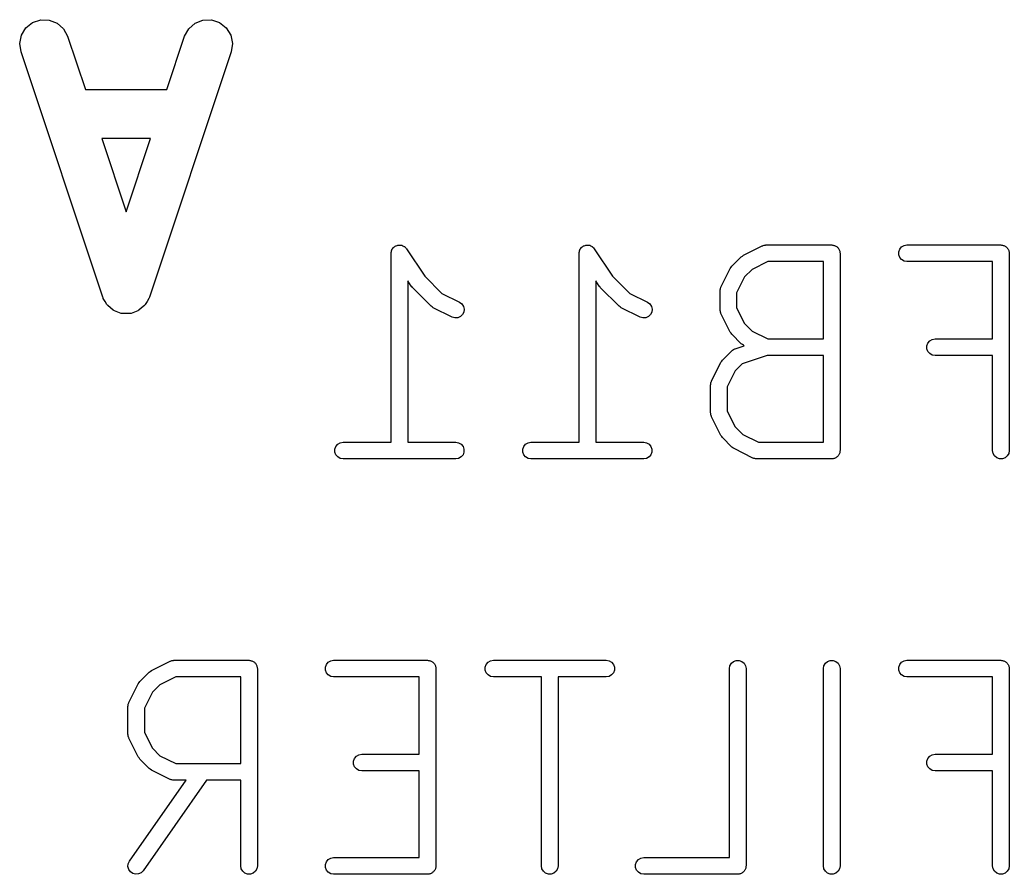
# Model space of a CAD drawing. Extents: x 1.5 to 72.3, y -91 to -17.2.
# Drawn here: x 41.35 to 47.4, y -63.4 to -58.17 of the extents above; entities that cross this region are included whole.
import ezdxf

# ---------------------------------------------------------------- set-up
doc = ezdxf.new("R2010")
doc.units = 0
doc.header["$MEASUREMENT"] = 0
doc.layers.add('BLACK', color=7, linetype='CONTINUOUS')

msp = doc.modelspace()

# ---------------------------------------------------------------- linework, layer by layer
at = {"layer": 'Black'}
for p, q in [((41.4286, -58.1895), (41.478, -58.1731)), ((41.478, -58.1731), (41.5301, -58.1745)), ((41.5301, -58.1745), (41.5785, -58.1936)), ((42.4215, -58.1936), (42.4699, -58.1745)), ((42.4699, -58.1745), (42.522, -58.1731)), ((42.522, -58.1731), (42.5714, -58.1895)), ((41.3605, -58.2663), (41.3878, -58.2219)), ((41.3878, -58.2219), (41.4286, -58.1895)), ((41.5785, -58.1936), (41.6175, -58.2282)), ((41.6175, -58.2282), (41.6423, -58.274)), ((42.3577, -58.274), (42.3825, -58.2282)), ((42.3825, -58.2282), (42.4215, -58.1936)), ((42.5714, -58.1895), (42.6122, -58.2219)), ((42.6122, -58.2219), (42.6395, -58.2663)), ((41.3501, -58.3173), (41.3605, -58.2663)), ((41.6423, -58.274), (41.751, -58.6)), ((42.249, -58.6), (42.3577, -58.274)), ((42.6395, -58.2663), (42.6499, -58.3173)), ((41.3577, -58.3689), (41.3501, -58.3173)), ((42.6499, -58.3173), (42.6423, -58.3689)), ((41.8577, -59.8689), (41.3577, -58.3689)), ((42.6423, -58.3689), (42.1423, -59.8689)), ((41.751, -58.6), (42.249, -58.6)), ((41.851, -58.9), (42, -59.3471)), ((42.149, -58.9), (41.851, -58.9)), ((42, -59.3471), (42.149, -58.9)), ((43.6252, -59.5785), (43.6288, -59.5736)), ((43.6288, -59.5736), (43.6319, -59.5684)), ((43.6319, -59.5684), (43.634, -59.5666)), ((43.634, -59.5666), (43.6357, -59.5643)), ((43.6357, -59.5643), (43.6407, -59.561)), ((43.6407, -59.561), (43.6454, -59.5571)), ((43.6454, -59.5571), (43.648, -59.5561)), ((43.648, -59.5561), (43.6504, -59.5545)), ((43.6504, -59.5545), (43.6563, -59.5531)), ((43.6563, -59.5531), (43.662, -59.551)), ((43.662, -59.551), (43.6648, -59.551)), ((43.6648, -59.551), (43.6675, -59.5504)), ((43.6675, -59.5504), (43.6735, -59.551)), ((43.6735, -59.551), (43.6796, -59.551)), ((43.6796, -59.551), (43.6822, -59.552)), ((43.6822, -59.552), (43.6851, -59.5523)), ((43.6851, -59.5523), (43.6905, -59.555)), ((43.6905, -59.555), (43.6962, -59.5571)), ((43.6962, -59.5571), (43.6983, -59.5589)), ((43.6983, -59.5589), (43.7009, -59.5601)), ((43.7009, -59.5601), (43.7051, -59.5645)), ((43.7051, -59.5645), (43.7097, -59.5684)), ((43.7097, -59.5684), (43.7111, -59.5708)), ((43.7111, -59.5708), (43.7131, -59.5729)), ((43.7131, -59.5729), (43.8252, -59.741)), ((44.7743, -59.5785), (44.7779, -59.5736)), ((44.7779, -59.5736), (44.7809, -59.5684)), ((44.7809, -59.5684), (44.7831, -59.5666)), ((44.7831, -59.5666), (44.7847, -59.5643)), ((44.7847, -59.5643), (44.7898, -59.561)), ((44.7898, -59.561), (44.7944, -59.5571)), ((44.7944, -59.5571), (44.7971, -59.5561)), ((44.7971, -59.5561), (44.7994, -59.5545)), ((44.7994, -59.5545), (44.8053, -59.5531)), ((44.8053, -59.5531), (44.811, -59.551)), ((44.811, -59.551), (44.8138, -59.551)), ((44.8138, -59.551), (44.8166, -59.5504)), ((44.8166, -59.5504), (44.8226, -59.551)), ((44.8226, -59.551), (44.8287, -59.551)), ((44.8287, -59.551), (44.8313, -59.552)), ((44.8313, -59.552), (44.8341, -59.5523)), ((44.8341, -59.5523), (44.8395, -59.555)), ((44.8395, -59.555), (44.8452, -59.5571)), ((44.8452, -59.5571), (44.8474, -59.5589)), ((44.8474, -59.5589), (44.8499, -59.5601)), ((44.8499, -59.5601), (44.8541, -59.5645)), ((44.8541, -59.5645), (44.8587, -59.5684)), ((44.8587, -59.5684), (44.8602, -59.5708)), ((44.8602, -59.5708), (44.8621, -59.5729)), ((44.8621, -59.5729), (44.9742, -59.741)), ((45.7738, -59.6131), (45.8887, -59.5556)), ((45.8887, -59.5556), (45.8915, -59.5548)), ((45.8915, -59.5548), (45.8941, -59.5533)), ((45.8941, -59.5533), (45.8999, -59.5523)), ((45.8999, -59.5523), (45.9056, -59.5506)), ((45.9056, -59.5506), (45.9085, -59.5508)), ((45.9085, -59.5508), (45.9114, -59.5502)), ((45.9114, -59.5502), (46.3136, -59.5502)), ((46.3136, -59.5502), (46.318, -59.551)), ((46.318, -59.551), (46.3224, -59.551)), ((46.3224, -59.551), (46.3266, -59.5525)), ((46.3266, -59.5525), (46.331, -59.5533)), ((46.331, -59.5533), (46.3348, -59.5555)), ((46.3348, -59.5555), (46.339, -59.5571)), ((46.339, -59.5571), (46.3424, -59.5599)), ((46.3424, -59.5599), (46.3462, -59.5621)), ((46.3462, -59.5621), (46.3491, -59.5655)), ((46.3491, -59.5655), (46.3525, -59.5684)), ((46.3525, -59.5684), (46.3547, -59.5722)), ((46.3547, -59.5722), (46.3576, -59.5756)), ((46.3576, -59.5756), (46.3591, -59.5798)), ((46.7232, -59.5922), (46.7292, -59.5756)), ((46.7292, -59.5756), (46.7406, -59.5621)), ((46.7406, -59.5621), (46.7558, -59.5533)), ((46.7558, -59.5533), (46.7732, -59.5502)), ((46.7732, -59.5502), (47.3477, -59.5502)), ((47.3477, -59.5502), (47.3521, -59.551)), ((47.3521, -59.551), (47.3566, -59.551)), ((47.3566, -59.551), (47.3607, -59.5525)), ((47.3607, -59.5525), (47.3651, -59.5533)), ((47.3651, -59.5533), (47.369, -59.5555)), ((47.369, -59.5555), (47.3731, -59.5571)), ((47.3731, -59.5571), (47.3765, -59.5599)), ((47.3765, -59.5599), (47.3804, -59.5621)), ((47.3804, -59.5621), (47.3832, -59.5655)), ((47.3832, -59.5655), (47.3867, -59.5684)), ((47.3867, -59.5684), (47.3889, -59.5722)), ((47.3889, -59.5722), (47.3917, -59.5756)), ((47.3917, -59.5756), (47.3933, -59.5798)), ((43.62, -59.601), (43.6205, -59.5983)), ((43.62, -60.7567), (43.62, -59.601)), ((43.6203, -59.5955), (43.622, -59.5896)), ((43.6205, -59.5983), (43.6203, -59.5955)), ((43.622, -59.5896), (43.623, -59.5837)), ((43.623, -59.5837), (43.6245, -59.5812)), ((43.6245, -59.5812), (43.6252, -59.5785)), ((44.769, -59.601), (44.7695, -59.5983)), ((44.769, -60.7567), (44.769, -59.601)), ((44.7693, -59.5955), (44.771, -59.5896)), ((44.7695, -59.5983), (44.7693, -59.5955)), ((44.771, -59.5896), (44.7721, -59.5837)), ((44.7721, -59.5837), (44.7735, -59.5812)), ((44.7735, -59.5812), (44.7743, -59.5785)), ((45.7032, -59.68), (45.7606, -59.6226)), ((45.7606, -59.6226), (45.7673, -59.6179)), ((45.7673, -59.6179), (45.7738, -59.6131)), ((46.3591, -59.5798), (46.3613, -59.5837)), ((46.3613, -59.5837), (46.3621, -59.5881)), ((46.3621, -59.5881), (46.3636, -59.5922)), ((46.3636, -59.5922), (46.3636, -59.5967)), ((46.3636, -59.5967), (46.3644, -59.601)), ((46.3644, -59.601), (46.3644, -60.8075)), ((46.7232, -59.6099), (46.7232, -59.5922)), ((46.7292, -59.6264), (46.7232, -59.6099)), ((46.7406, -59.64), (46.7292, -59.6264)), ((47.3933, -59.5798), (47.3955, -59.5837)), ((47.3955, -59.5837), (47.3962, -59.5881)), ((47.3962, -59.5881), (47.3978, -59.5922)), ((47.3978, -59.5922), (47.3978, -59.5967)), ((47.3978, -59.5967), (47.3985, -59.601)), ((47.3985, -59.601), (47.3985, -60.8075)), ((45.6362, -59.8081), (45.6936, -59.6932)), ((45.6936, -59.6932), (45.6985, -59.6867)), ((45.6985, -59.6867), (45.7032, -59.68)), ((45.9234, -59.6518), (45.8266, -59.7002)), ((46.2628, -59.6518), (45.9234, -59.6518)), ((46.2628, -60.1248), (46.2628, -59.6518)), ((46.7558, -59.6488), (46.7406, -59.64)), ((46.7732, -59.6518), (46.7558, -59.6488)), ((47.2969, -59.6518), (46.7732, -59.6518)), ((47.2969, -60.1248), (47.2969, -59.6518)), ((43.8252, -59.741), (43.9307, -59.8466)), ((44.9742, -59.741), (45.0797, -59.8466)), ((45.7808, -59.746), (45.7324, -59.8428)), ((45.8266, -59.7002), (45.7808, -59.746)), ((43.7434, -59.8016), (43.7216, -59.7688)), ((43.7216, -59.7688), (43.7216, -60.7567)), ((43.7469, -59.8052), (43.7434, -59.8016)), ((43.7498, -59.8093), (43.7469, -59.8052)), ((43.8647, -59.9242), (43.7498, -59.8093)), ((44.8925, -59.8016), (44.8706, -59.7688)), ((44.8706, -59.7688), (44.8706, -60.7567)), ((44.8959, -59.8052), (44.8925, -59.8016)), ((44.8988, -59.8093), (44.8959, -59.8052)), ((45.0137, -59.9242), (44.8988, -59.8093)), ((45.6328, -59.8193), (45.6339, -59.8135)), ((45.6339, -59.8135), (45.6353, -59.8109)), ((45.6353, -59.8109), (45.6362, -59.8081)), ((41.8597, -59.8725), (41.8577, -59.8689)), ((41.8605, -59.8766), (41.8597, -59.8725)), ((41.872, -59.8953), (41.8605, -59.8766)), ((42.1395, -59.8766), (42.128, -59.8953)), ((42.1403, -59.8725), (42.1395, -59.8766)), ((42.1423, -59.8689), (42.1403, -59.8725)), ((43.9307, -59.8466), (44.0382, -59.9003)), ((45.0797, -59.8466), (45.1873, -59.9003)), ((45.6308, -59.8309), (45.6313, -59.828)), ((45.6308, -59.9458), (45.6308, -59.8309)), ((45.6312, -59.825), (45.6328, -59.8193)), ((45.6313, -59.828), (45.6312, -59.825)), ((45.7324, -59.8428), (45.7324, -59.9338)), ((41.8825, -59.9147), (41.872, -59.8953)), ((41.8856, -59.9174), (41.8825, -59.9147)), ((41.8878, -59.9209), (41.8856, -59.9174)), ((41.905, -59.9346), (41.8878, -59.9209)), ((41.9215, -59.9492), (41.905, -59.9346)), ((42.095, -59.9346), (42.0785, -59.9492)), ((42.1122, -59.9209), (42.095, -59.9346)), ((42.1144, -59.9174), (42.1122, -59.9209)), ((42.1175, -59.9147), (42.1144, -59.9174)), ((42.128, -59.8953), (42.1175, -59.9147)), ((43.8713, -59.9289), (43.8647, -59.9242)), ((43.8779, -59.9337), (43.8713, -59.9289)), ((43.9928, -59.9912), (43.8779, -59.9337)), ((44.0382, -59.9003), (44.0524, -59.9108)), ((44.0524, -59.9108), (44.0621, -59.9256)), ((44.0621, -59.9256), (44.0662, -59.9427)), ((45.0204, -59.9289), (45.0137, -59.9242)), ((45.0269, -59.9337), (45.0204, -59.9289)), ((45.1418, -59.9912), (45.0269, -59.9337)), ((45.1873, -59.9003), (45.2014, -59.9108)), ((45.2014, -59.9108), (45.2112, -59.9256)), ((45.2112, -59.9256), (45.2153, -59.9427)), ((45.7324, -59.9338), (45.7808, -60.0306)), ((41.9253, -59.9508), (41.9215, -59.9492)), ((41.9286, -59.9533), (41.9253, -59.9508)), ((41.9495, -59.9603), (41.9286, -59.9533)), ((41.9699, -59.9684), (41.9495, -59.9603)), ((41.9741, -59.9685), (41.9699, -59.9684)), ((41.978, -59.9698), (41.9741, -59.9685)), ((42, -59.9692), (41.978, -59.9698)), ((42.022, -59.9698), (42, -59.9692)), ((42.0259, -59.9685), (42.022, -59.9698)), ((42.0301, -59.9684), (42.0259, -59.9685)), ((42.0505, -59.9603), (42.0301, -59.9684)), ((42.0714, -59.9533), (42.0505, -59.9603)), ((42.0747, -59.9508), (42.0714, -59.9533)), ((42.0785, -59.9492), (42.0747, -59.9508)), ((44.0097, -59.9962), (43.9928, -59.9912)), ((44.0273, -59.9952), (44.0097, -59.9962)), ((44.0435, -59.9882), (44.0273, -59.9952)), ((44.0563, -59.976), (44.0435, -59.9882)), ((44.0642, -59.9602), (44.0563, -59.976)), ((44.0662, -59.9427), (44.0642, -59.9602)), ((45.1587, -59.9962), (45.1418, -59.9912)), ((45.1764, -59.9952), (45.1587, -59.9962)), ((45.1925, -59.9882), (45.1764, -59.9952)), ((45.2053, -59.976), (45.1925, -59.9882)), ((45.2132, -59.9602), (45.2053, -59.976)), ((45.2153, -59.9427), (45.2132, -59.9602)), ((45.6313, -59.9486), (45.6308, -59.9458)), ((45.6312, -59.9516), (45.6313, -59.9486)), ((45.6328, -59.9573), (45.6312, -59.9516)), ((45.6339, -59.9631), (45.6328, -59.9573)), ((45.6353, -59.9657), (45.6339, -59.9631)), ((45.6362, -59.9685), (45.6353, -59.9657)), ((45.6936, -60.0834), (45.6362, -59.9685)), ((45.7808, -60.0306), (45.8266, -60.0764)), ((45.6985, -60.0899), (45.6936, -60.0834)), ((45.7032, -60.0966), (45.6985, -60.0899)), ((45.7606, -60.154), (45.7032, -60.0966)), ((45.8266, -60.0764), (45.9234, -60.1248)), ((45.723, -60.1848), (45.779, -60.1662)), ((45.7673, -60.1587), (45.7606, -60.154)), ((45.7738, -60.1636), (45.7673, -60.1587)), ((45.779, -60.1662), (45.7738, -60.1636)), ((45.9234, -60.1248), (46.2628, -60.1248)), ((46.8955, -60.1668), (46.9016, -60.1502)), ((46.8955, -60.1844), (46.8955, -60.1668)), ((46.9016, -60.1502), (46.9129, -60.1367)), ((46.9129, -60.1367), (46.9282, -60.1278)), ((46.9282, -60.1278), (46.9456, -60.1248)), ((46.9456, -60.1248), (47.2969, -60.1248)), ((45.6457, -60.2546), (45.7032, -60.1971)), ((45.7032, -60.1971), (45.7055, -60.1954)), ((45.7055, -60.1954), (45.7075, -60.1932)), ((45.7075, -60.1932), (45.7127, -60.1904)), ((45.7127, -60.1904), (45.7176, -60.187)), ((45.7176, -60.187), (45.7204, -60.1862)), ((45.7204, -60.1862), (45.723, -60.1848)), ((45.9197, -60.2264), (45.7665, -60.2774)), ((46.2628, -60.2264), (45.9197, -60.2264)), ((46.2628, -60.7567), (46.2628, -60.2264)), ((46.9016, -60.201), (46.8955, -60.1844)), ((46.9129, -60.2145), (46.9016, -60.201)), ((46.9282, -60.2233), (46.9129, -60.2145)), ((46.9456, -60.2264), (46.9282, -60.2233)), ((47.2969, -60.2264), (46.9456, -60.2264)), ((47.2969, -60.8075), (47.2969, -60.2264)), ((45.5787, -60.3827), (45.6362, -60.2678)), ((45.6362, -60.2678), (45.641, -60.2612)), ((45.641, -60.2612), (45.6457, -60.2546)), ((45.7665, -60.2774), (45.7234, -60.3206)), ((45.7234, -60.3206), (45.675, -60.4174)), ((45.5734, -60.4054), (45.5739, -60.4025)), ((45.5734, -60.5777), (45.5734, -60.4054)), ((45.5737, -60.3996), (45.5754, -60.3939)), ((45.5739, -60.4025), (45.5737, -60.3996)), ((45.5754, -60.3939), (45.5764, -60.388)), ((45.5764, -60.388), (45.5779, -60.3855)), ((45.5779, -60.3855), (45.5787, -60.3827)), ((45.675, -60.4174), (45.675, -60.5657)), ((45.5739, -60.5806), (45.5734, -60.5777)), ((45.5737, -60.5835), (45.5739, -60.5806)), ((45.5754, -60.5893), (45.5737, -60.5835)), ((45.5764, -60.5951), (45.5754, -60.5893)), ((45.5779, -60.5976), (45.5764, -60.5951)), ((45.5787, -60.6005), (45.5779, -60.5976)), ((45.6362, -60.7154), (45.5787, -60.6005)), ((45.675, -60.5657), (45.7234, -60.6626)), ((45.7234, -60.6626), (45.7692, -60.7083)), ((45.641, -60.7219), (45.6362, -60.7154)), ((45.6457, -60.7286), (45.641, -60.7219)), ((45.7692, -60.7083), (45.866, -60.7567)), ((43.276, -60.7987), (43.2821, -60.7821)), ((43.2821, -60.7821), (43.2934, -60.7686)), ((43.2934, -60.7686), (43.3087, -60.7598)), ((43.3087, -60.7598), (43.3261, -60.7567)), ((43.3261, -60.7567), (43.62, -60.7567)), ((43.7216, -60.7567), (44.0155, -60.7567)), ((44.0155, -60.7567), (44.0329, -60.7598)), ((44.0329, -60.7598), (44.0482, -60.7686)), ((44.0482, -60.7686), (44.0595, -60.7821)), ((44.0595, -60.7821), (44.0655, -60.7987)), ((44.4251, -60.7987), (44.4311, -60.7821)), ((44.4311, -60.7821), (44.4425, -60.7686)), ((44.4425, -60.7686), (44.4577, -60.7598)), ((44.4577, -60.7598), (44.4751, -60.7567)), ((44.4751, -60.7567), (44.769, -60.7567)), ((44.8706, -60.7567), (45.1645, -60.7567)), ((45.1645, -60.7567), (45.1819, -60.7598)), ((45.1819, -60.7598), (45.1972, -60.7686)), ((45.1972, -60.7686), (45.2085, -60.7821)), ((45.2085, -60.7821), (45.2146, -60.7987)), ((45.7032, -60.786), (45.6457, -60.7286)), ((45.7098, -60.7907), (45.7032, -60.786)), ((45.866, -60.7567), (46.2628, -60.7567)), ((43.276, -60.8164), (43.276, -60.7987)), ((43.2821, -60.8329), (43.276, -60.8164)), ((43.2934, -60.8465), (43.2821, -60.8329)), ((43.3087, -60.8553), (43.2934, -60.8465)), ((44.0482, -60.8465), (44.0329, -60.8553)), ((44.0595, -60.8329), (44.0482, -60.8465)), ((44.0655, -60.8164), (44.0595, -60.8329)), ((44.0655, -60.7987), (44.0655, -60.8164)), ((44.4251, -60.8164), (44.4251, -60.7987)), ((44.4311, -60.8329), (44.4251, -60.8164)), ((44.4425, -60.8465), (44.4311, -60.8329)), ((44.4577, -60.8553), (44.4425, -60.8465)), ((45.1972, -60.8465), (45.1819, -60.8553)), ((45.2085, -60.8329), (45.1972, -60.8465)), ((45.2146, -60.8164), (45.2085, -60.8329)), ((45.2146, -60.7987), (45.2146, -60.8164)), ((45.7164, -60.7955), (45.7098, -60.7907)), ((45.8313, -60.853), (45.7164, -60.7955)), ((46.3462, -60.8465), (46.3424, -60.8487)), ((46.3491, -60.8431), (46.3462, -60.8465)), ((46.3525, -60.8402), (46.3491, -60.8431)), ((46.3547, -60.8364), (46.3525, -60.8402)), ((46.3576, -60.8329), (46.3547, -60.8364)), ((46.3591, -60.8288), (46.3576, -60.8329)), ((46.3613, -60.8249), (46.3591, -60.8288)), ((46.3621, -60.8205), (46.3613, -60.8249)), ((46.3636, -60.8164), (46.3621, -60.8205)), ((46.3644, -60.8075), (46.3636, -60.8119)), ((46.3636, -60.8119), (46.3636, -60.8164)), ((47.3, -60.8249), (47.2969, -60.8075)), ((47.3088, -60.8402), (47.3, -60.8249)), ((47.3223, -60.8515), (47.3088, -60.8402)), ((47.3867, -60.8402), (47.3731, -60.8515)), ((47.3955, -60.8249), (47.3867, -60.8402)), ((47.3985, -60.8075), (47.3955, -60.8249)), ((43.3261, -60.8583), (43.3087, -60.8553)), ((44.0155, -60.8583), (43.3261, -60.8583)), ((44.0329, -60.8553), (44.0155, -60.8583)), ((44.4751, -60.8583), (44.4577, -60.8553)), ((45.1645, -60.8583), (44.4751, -60.8583)), ((45.1819, -60.8553), (45.1645, -60.8583)), ((45.8341, -60.8538), (45.8313, -60.853)), ((45.8366, -60.8553), (45.8341, -60.8538)), ((45.8425, -60.8563), (45.8366, -60.8553)), ((45.8482, -60.858), (45.8425, -60.8563)), ((45.8511, -60.8578), (45.8482, -60.858)), ((45.854, -60.8583), (45.8511, -60.8578)), ((46.3136, -60.8583), (45.854, -60.8583)), ((46.318, -60.8576), (46.3136, -60.8583)), ((46.3224, -60.8576), (46.318, -60.8576)), ((46.3266, -60.8561), (46.3224, -60.8576)), ((46.331, -60.8553), (46.3266, -60.8561)), ((46.3348, -60.8531), (46.331, -60.8553)), ((46.339, -60.8515), (46.3348, -60.8531)), ((46.3424, -60.8487), (46.339, -60.8515)), ((47.3389, -60.8576), (47.3223, -60.8515)), ((47.3566, -60.8576), (47.3389, -60.8576)), ((47.3731, -60.8515), (47.3566, -60.8576)), ((42.1543, -62.1531), (42.2692, -62.0956)), ((42.2692, -62.0956), (42.272, -62.0948)), ((42.272, -62.0948), (42.2746, -62.0933)), ((42.2746, -62.0933), (42.2804, -62.0923)), ((42.2804, -62.0923), (42.2861, -62.0906)), ((42.2861, -62.0906), (42.289, -62.0908)), ((42.289, -62.0908), (42.2919, -62.0902)), ((42.2919, -62.0902), (42.7515, -62.0902)), ((42.7515, -62.0902), (42.7559, -62.091)), ((42.7559, -62.091), (42.7604, -62.091)), ((42.7604, -62.091), (42.7645, -62.0925)), ((42.7645, -62.0925), (42.7689, -62.0933)), ((42.7689, -62.0933), (42.7728, -62.0955)), ((42.7728, -62.0955), (42.7769, -62.0971)), ((42.7769, -62.0971), (42.7804, -62.0999)), ((42.7804, -62.0999), (42.7842, -62.1021)), ((42.7842, -62.1021), (42.7871, -62.1055)), ((42.7871, -62.1055), (42.7905, -62.1084)), ((42.7905, -62.1084), (42.7927, -62.1122)), ((42.7927, -62.1122), (42.7955, -62.1156)), ((42.7955, -62.1156), (42.7971, -62.1198)), ((43.2186, -62.1322), (43.2246, -62.1156)), ((43.2246, -62.1156), (43.236, -62.1021)), ((43.236, -62.1021), (43.2512, -62.0933)), ((43.2512, -62.0933), (43.2686, -62.0902)), ((43.2686, -62.0902), (43.8431, -62.0902)), ((43.8431, -62.0902), (43.8475, -62.091)), ((43.8475, -62.091), (43.852, -62.091)), ((43.852, -62.091), (43.8561, -62.0925)), ((43.8561, -62.0925), (43.8605, -62.0933)), ((43.8605, -62.0933), (43.8644, -62.0955)), ((43.8644, -62.0955), (43.8685, -62.0971)), ((43.8685, -62.0971), (43.8719, -62.0999)), ((43.8719, -62.0999), (43.8758, -62.1021)), ((43.8758, -62.1021), (43.8787, -62.1055)), ((43.8787, -62.1055), (43.8821, -62.1084)), ((43.8821, -62.1084), (43.8843, -62.1122)), ((43.8843, -62.1122), (43.8871, -62.1156)), ((43.8871, -62.1156), (43.8887, -62.1198)), ((44.1953, -62.1322), (44.2013, -62.1156)), ((44.2013, -62.1156), (44.2127, -62.1021)), ((44.2127, -62.1021), (44.2279, -62.0933)), ((44.2279, -62.0933), (44.2453, -62.0902)), ((44.2453, -62.0902), (44.9347, -62.0902)), ((44.9347, -62.0902), (44.9521, -62.0933)), ((44.9521, -62.0933), (44.9674, -62.1021)), ((44.9674, -62.1021), (44.9787, -62.1156)), ((44.9787, -62.1156), (44.9848, -62.1322)), ((45.6913, -62.1237), (45.7002, -62.1084)), ((45.7002, -62.1084), (45.7137, -62.0971)), ((45.7137, -62.0971), (45.7302, -62.091)), ((45.7302, -62.091), (45.7479, -62.091)), ((45.7479, -62.091), (45.7645, -62.0971)), ((45.7645, -62.0971), (45.778, -62.1084)), ((45.778, -62.1084), (45.7868, -62.1237)), ((46.2659, -62.1237), (46.2747, -62.1084)), ((46.2747, -62.1084), (46.2882, -62.0971)), ((46.2882, -62.0971), (46.3048, -62.091)), ((46.3048, -62.091), (46.3224, -62.091)), ((46.3224, -62.091), (46.339, -62.0971)), ((46.339, -62.0971), (46.3525, -62.1084)), ((46.3525, -62.1084), (46.3613, -62.1237)), ((46.7232, -62.1322), (46.7292, -62.1156)), ((46.7292, -62.1156), (46.7406, -62.1021)), ((46.7406, -62.1021), (46.7558, -62.0933)), ((46.7558, -62.0933), (46.7732, -62.0902)), ((46.7732, -62.0902), (47.3477, -62.0902)), ((47.3477, -62.0902), (47.3521, -62.091)), ((47.3521, -62.091), (47.3566, -62.091)), ((47.3566, -62.091), (47.3607, -62.0925)), ((47.3607, -62.0925), (47.3651, -62.0933)), ((47.3651, -62.0933), (47.369, -62.0955)), ((47.369, -62.0955), (47.3731, -62.0971)), ((47.3731, -62.0971), (47.3765, -62.0999)), ((47.3765, -62.0999), (47.3804, -62.1021)), ((47.3804, -62.1021), (47.3832, -62.1055)), ((47.3832, -62.1055), (47.3867, -62.1084)), ((47.3867, -62.1084), (47.3889, -62.1122)), ((47.3889, -62.1122), (47.3917, -62.1156)), ((47.3917, -62.1156), (47.3933, -62.1198)), ((42.0837, -62.22), (42.1411, -62.1626)), ((42.1411, -62.1626), (42.1478, -62.1579)), ((42.1478, -62.1579), (42.1543, -62.1531)), ((42.7971, -62.1198), (42.7993, -62.1237)), ((42.7993, -62.1237), (42.8001, -62.1281)), ((42.8001, -62.1281), (42.8016, -62.1322)), ((42.8016, -62.1322), (42.8016, -62.1367)), ((42.8016, -62.1367), (42.8023, -62.141)), ((42.8023, -62.141), (42.8023, -63.3475)), ((43.2186, -62.1499), (43.2186, -62.1322)), ((43.2246, -62.1664), (43.2186, -62.1499)), ((43.236, -62.18), (43.2246, -62.1664)), ((43.8887, -62.1198), (43.8909, -62.1237)), ((43.8909, -62.1237), (43.8917, -62.1281)), ((43.8917, -62.1281), (43.8932, -62.1322)), ((43.8932, -62.1322), (43.8932, -62.1367)), ((43.8932, -62.1367), (43.8939, -62.141)), ((43.8939, -62.141), (43.8939, -63.3475)), ((44.1953, -62.1499), (44.1953, -62.1322)), ((44.2013, -62.1664), (44.1953, -62.1499)), ((44.2127, -62.18), (44.2013, -62.1664)), ((44.9787, -62.1664), (44.9674, -62.18)), ((44.9848, -62.1499), (44.9787, -62.1664)), ((44.9848, -62.1322), (44.9848, -62.1499)), ((45.6883, -62.141), (45.6913, -62.1237)), ((45.6883, -63.2967), (45.6883, -62.141)), ((45.7868, -62.1237), (45.7899, -62.141)), ((45.7899, -62.141), (45.7899, -63.3475)), ((46.2628, -62.141), (46.2659, -62.1237)), ((46.2628, -63.3475), (46.2628, -62.141)), ((46.3613, -62.1237), (46.3644, -62.141)), ((46.3644, -62.141), (46.3644, -63.3475)), ((46.7232, -62.1499), (46.7232, -62.1322)), ((46.7292, -62.1664), (46.7232, -62.1499)), ((46.7406, -62.18), (46.7292, -62.1664)), ((47.3933, -62.1198), (47.3955, -62.1237)), ((47.3955, -62.1237), (47.3962, -62.1281)), ((47.3962, -62.1281), (47.3978, -62.1322)), ((47.3978, -62.1322), (47.3978, -62.1367)), ((47.3978, -62.1367), (47.3985, -62.141)), ((47.3985, -62.141), (47.3985, -63.3475)), ((42.0167, -62.3481), (42.0741, -62.2332)), ((42.0741, -62.2332), (42.079, -62.2267)), ((42.079, -62.2267), (42.0837, -62.22)), ((42.3039, -62.1918), (42.2071, -62.2402)), ((42.7007, -62.1918), (42.3039, -62.1918)), ((42.7007, -62.7222), (42.7007, -62.1918)), ((43.2512, -62.1888), (43.236, -62.18)), ((43.2686, -62.1918), (43.2512, -62.1888)), ((43.7923, -62.1918), (43.2686, -62.1918)), ((43.7923, -62.6648), (43.7923, -62.1918)), ((44.2279, -62.1888), (44.2127, -62.18)), ((44.2453, -62.1918), (44.2279, -62.1888)), ((44.5392, -62.1918), (44.2453, -62.1918)), ((44.5392, -63.3475), (44.5392, -62.1918)), ((44.9347, -62.1918), (44.6408, -62.1918)), ((44.6408, -62.1918), (44.6408, -63.3475)), ((44.9521, -62.1888), (44.9347, -62.1918)), ((44.9674, -62.18), (44.9521, -62.1888)), ((46.7558, -62.1888), (46.7406, -62.18)), ((46.7732, -62.1918), (46.7558, -62.1888)), ((47.2969, -62.1918), (46.7732, -62.1918)), ((47.2969, -62.6648), (47.2969, -62.1918)), ((42.1613, -62.286), (42.1129, -62.3828)), ((42.2071, -62.2402), (42.1613, -62.286)), ((42.0133, -62.3593), (42.0144, -62.3535)), ((42.0144, -62.3535), (42.0158, -62.3509)), ((42.0158, -62.3509), (42.0167, -62.3481)), ((42.0113, -62.3709), (42.0118, -62.368)), ((42.0113, -62.5432), (42.0113, -62.3709)), ((42.0117, -62.365), (42.0133, -62.3593)), ((42.0118, -62.368), (42.0117, -62.365)), ((42.1129, -62.3828), (42.1129, -62.5312)), ((42.1129, -62.5312), (42.1613, -62.628)), ((42.0118, -62.5461), (42.0113, -62.5432)), ((42.0117, -62.549), (42.0118, -62.5461)), ((42.0133, -62.5547), (42.0117, -62.549)), ((42.0144, -62.5606), (42.0133, -62.5547)), ((42.0158, -62.5631), (42.0144, -62.5606)), ((42.0167, -62.5659), (42.0158, -62.5631)), ((42.0741, -62.6808), (42.0167, -62.5659)), ((42.1613, -62.628), (42.2071, -62.6738)), ((42.079, -62.6874), (42.0741, -62.6808)), ((42.0837, -62.694), (42.079, -62.6874)), ((42.1411, -62.7515), (42.0837, -62.694)), ((42.2071, -62.6738), (42.3039, -62.7222)), ((43.3909, -62.7067), (43.397, -62.6902)), ((43.3909, -62.7244), (43.3909, -62.7067)), ((43.397, -62.6902), (43.4083, -62.6767)), ((43.4083, -62.6767), (43.4236, -62.6678)), ((43.4236, -62.6678), (43.441, -62.6648)), ((43.441, -62.6648), (43.7923, -62.6648)), ((46.8955, -62.7067), (46.9016, -62.6902)), ((46.8955, -62.7244), (46.8955, -62.7067)), ((46.9016, -62.6902), (46.9129, -62.6767)), ((46.9129, -62.6767), (46.9282, -62.6678)), ((46.9282, -62.6678), (46.9456, -62.6648)), ((46.9456, -62.6648), (47.2969, -62.6648)), ((42.1478, -62.7562), (42.1411, -62.7515)), ((42.1543, -62.761), (42.1478, -62.7562)), ((42.2692, -62.8185), (42.1543, -62.761)), ((42.3039, -62.7222), (42.7007, -62.7222)), ((43.397, -62.741), (43.3909, -62.7244)), ((43.4083, -62.7545), (43.397, -62.741)), ((43.4236, -62.7633), (43.4083, -62.7545)), ((43.441, -62.7664), (43.4236, -62.7633)), ((43.7923, -62.7664), (43.441, -62.7664)), ((43.7923, -63.2967), (43.7923, -62.7664)), ((46.9016, -62.741), (46.8955, -62.7244)), ((46.9129, -62.7545), (46.9016, -62.741)), ((46.9282, -62.7633), (46.9129, -62.7545)), ((46.9456, -62.7664), (46.9282, -62.7633)), ((47.2969, -62.7664), (46.9456, -62.7664)), ((47.2969, -63.3475), (47.2969, -62.7664)), ((42.0205, -63.3184), (42.3667, -62.8238)), ((42.4907, -62.8238), (42.1037, -63.3767)), ((42.272, -62.8193), (42.2692, -62.8185)), ((42.2746, -62.8208), (42.272, -62.8193)), ((42.2804, -62.8218), (42.2746, -62.8208)), ((42.2861, -62.8235), (42.2804, -62.8218)), ((42.289, -62.8233), (42.2861, -62.8235)), ((42.2919, -62.8238), (42.289, -62.8233)), ((42.3667, -62.8238), (42.2919, -62.8238)), ((42.7007, -62.8238), (42.4907, -62.8238)), ((42.7007, -63.3475), (42.7007, -62.8238)), ((42.013, -63.3344), (42.0205, -63.3184)), ((43.2186, -63.3387), (43.2246, -63.3221)), ((43.2246, -63.3221), (43.236, -63.3086)), ((43.236, -63.3086), (43.2512, -63.2998)), ((43.2512, -63.2998), (43.2686, -63.2967)), ((43.2686, -63.2967), (43.7923, -63.2967)), ((45.1145, -63.3387), (45.1206, -63.3221)), ((45.1206, -63.3221), (45.1319, -63.3086)), ((45.1319, -63.3086), (45.1472, -63.2998)), ((45.1472, -63.2998), (45.1645, -63.2967)), ((45.1645, -63.2967), (45.6883, -63.2967)), ((42.0115, -63.352), (42.013, -63.3344)), ((42.0161, -63.369), (42.0115, -63.352)), ((42.0262, -63.3835), (42.0161, -63.369)), ((42.0407, -63.3936), (42.0262, -63.3835)), ((42.1037, -63.3767), (42.0913, -63.3892)), ((42.7038, -63.3649), (42.7007, -63.3475)), ((42.7126, -63.3802), (42.7038, -63.3649)), ((42.7261, -63.3915), (42.7126, -63.3802)), ((42.7905, -63.3802), (42.7769, -63.3915)), ((42.7993, -63.3649), (42.7905, -63.3802)), ((42.8023, -63.3475), (42.7993, -63.3649)), ((43.2186, -63.3564), (43.2186, -63.3387)), ((43.2246, -63.3729), (43.2186, -63.3564)), ((43.236, -63.3865), (43.2246, -63.3729)), ((43.2512, -63.3953), (43.236, -63.3865)), ((43.8758, -63.3865), (43.8719, -63.3887)), ((43.8787, -63.3831), (43.8758, -63.3865)), ((43.8821, -63.3802), (43.8787, -63.3831)), ((43.8843, -63.3764), (43.8821, -63.3802)), ((43.8871, -63.3729), (43.8843, -63.3764)), ((43.8887, -63.3688), (43.8871, -63.3729)), ((43.8909, -63.3649), (43.8887, -63.3688)), ((43.8917, -63.3605), (43.8909, -63.3649)), ((43.8932, -63.3564), (43.8917, -63.3605)), ((43.8939, -63.3475), (43.8932, -63.3519)), ((43.8932, -63.3519), (43.8932, -63.3564)), ((44.5423, -63.3649), (44.5392, -63.3475)), ((44.5511, -63.3802), (44.5423, -63.3649)), ((44.5646, -63.3915), (44.5511, -63.3802)), ((44.6289, -63.3802), (44.6154, -63.3915)), ((44.6378, -63.3649), (44.6289, -63.3802)), ((44.6408, -63.3475), (44.6378, -63.3649)), ((45.1145, -63.3564), (45.1145, -63.3387)), ((45.1206, -63.3729), (45.1145, -63.3564)), ((45.1319, -63.3865), (45.1206, -63.3729)), ((45.1472, -63.3953), (45.1319, -63.3865)), ((45.7717, -63.3865), (45.7679, -63.3887)), ((45.7746, -63.3831), (45.7717, -63.3865)), ((45.778, -63.3802), (45.7746, -63.3831)), ((45.7802, -63.3764), (45.778, -63.3802)), ((45.7831, -63.3729), (45.7802, -63.3764)), ((45.7846, -63.3688), (45.7831, -63.3729)), ((45.7868, -63.3649), (45.7846, -63.3688)), ((45.7876, -63.3605), (45.7868, -63.3649)), ((45.7891, -63.3564), (45.7876, -63.3605)), ((45.7899, -63.3475), (45.7891, -63.3519)), ((45.7891, -63.3519), (45.7891, -63.3564)), ((46.2659, -63.3649), (46.2628, -63.3475)), ((46.2747, -63.3802), (46.2659, -63.3649)), ((46.2882, -63.3915), (46.2747, -63.3802)), ((46.3525, -63.3802), (46.339, -63.3915)), ((46.3613, -63.3649), (46.3525, -63.3802)), ((46.3644, -63.3475), (46.3613, -63.3649)), ((47.3, -63.3649), (47.2969, -63.3475)), ((47.3088, -63.3802), (47.3, -63.3649)), ((47.3223, -63.3915), (47.3088, -63.3802)), ((47.3867, -63.3802), (47.3731, -63.3915)), ((47.3955, -63.3649), (47.3867, -63.3802)), ((47.3985, -63.3475), (47.3955, -63.3649)), ((42.0577, -63.3982), (42.0407, -63.3936)), ((42.0753, -63.3966), (42.0577, -63.3982)), ((42.0913, -63.3892), (42.0753, -63.3966)), ((42.7427, -63.3976), (42.7261, -63.3915)), ((42.7604, -63.3976), (42.7427, -63.3976)), ((42.7769, -63.3915), (42.7604, -63.3976)), ((43.2686, -63.3983), (43.2512, -63.3953)), ((43.8431, -63.3983), (43.2686, -63.3983)), ((43.8475, -63.3976), (43.8431, -63.3983)), ((43.852, -63.3976), (43.8475, -63.3976)), ((43.8561, -63.3961), (43.852, -63.3976)), ((43.8605, -63.3953), (43.8561, -63.3961)), ((43.8644, -63.3931), (43.8605, -63.3953)), ((43.8685, -63.3915), (43.8644, -63.3931)), ((43.8719, -63.3887), (43.8685, -63.3915)), ((44.5812, -63.3976), (44.5646, -63.3915)), ((44.5988, -63.3976), (44.5812, -63.3976)), ((44.6154, -63.3915), (44.5988, -63.3976)), ((45.1645, -63.3983), (45.1472, -63.3953)), ((45.7391, -63.3983), (45.1645, -63.3983)), ((45.7434, -63.3976), (45.7391, -63.3983)), ((45.7479, -63.3976), (45.7434, -63.3976)), ((45.7521, -63.3961), (45.7479, -63.3976)), ((45.7564, -63.3953), (45.7521, -63.3961)), ((45.7603, -63.3931), (45.7564, -63.3953)), ((45.7645, -63.3915), (45.7603, -63.3931)), ((45.7679, -63.3887), (45.7645, -63.3915)), ((46.3048, -63.3976), (46.2882, -63.3915)), ((46.3224, -63.3976), (46.3048, -63.3976)), ((46.339, -63.3915), (46.3224, -63.3976)), ((47.3389, -63.3976), (47.3223, -63.3915)), ((47.3566, -63.3976), (47.3389, -63.3976)), ((47.3731, -63.3915), (47.3566, -63.3976))]:
    msp.add_line(p, q, dxfattribs=at)

doc.saveas('drawing.dxf')
